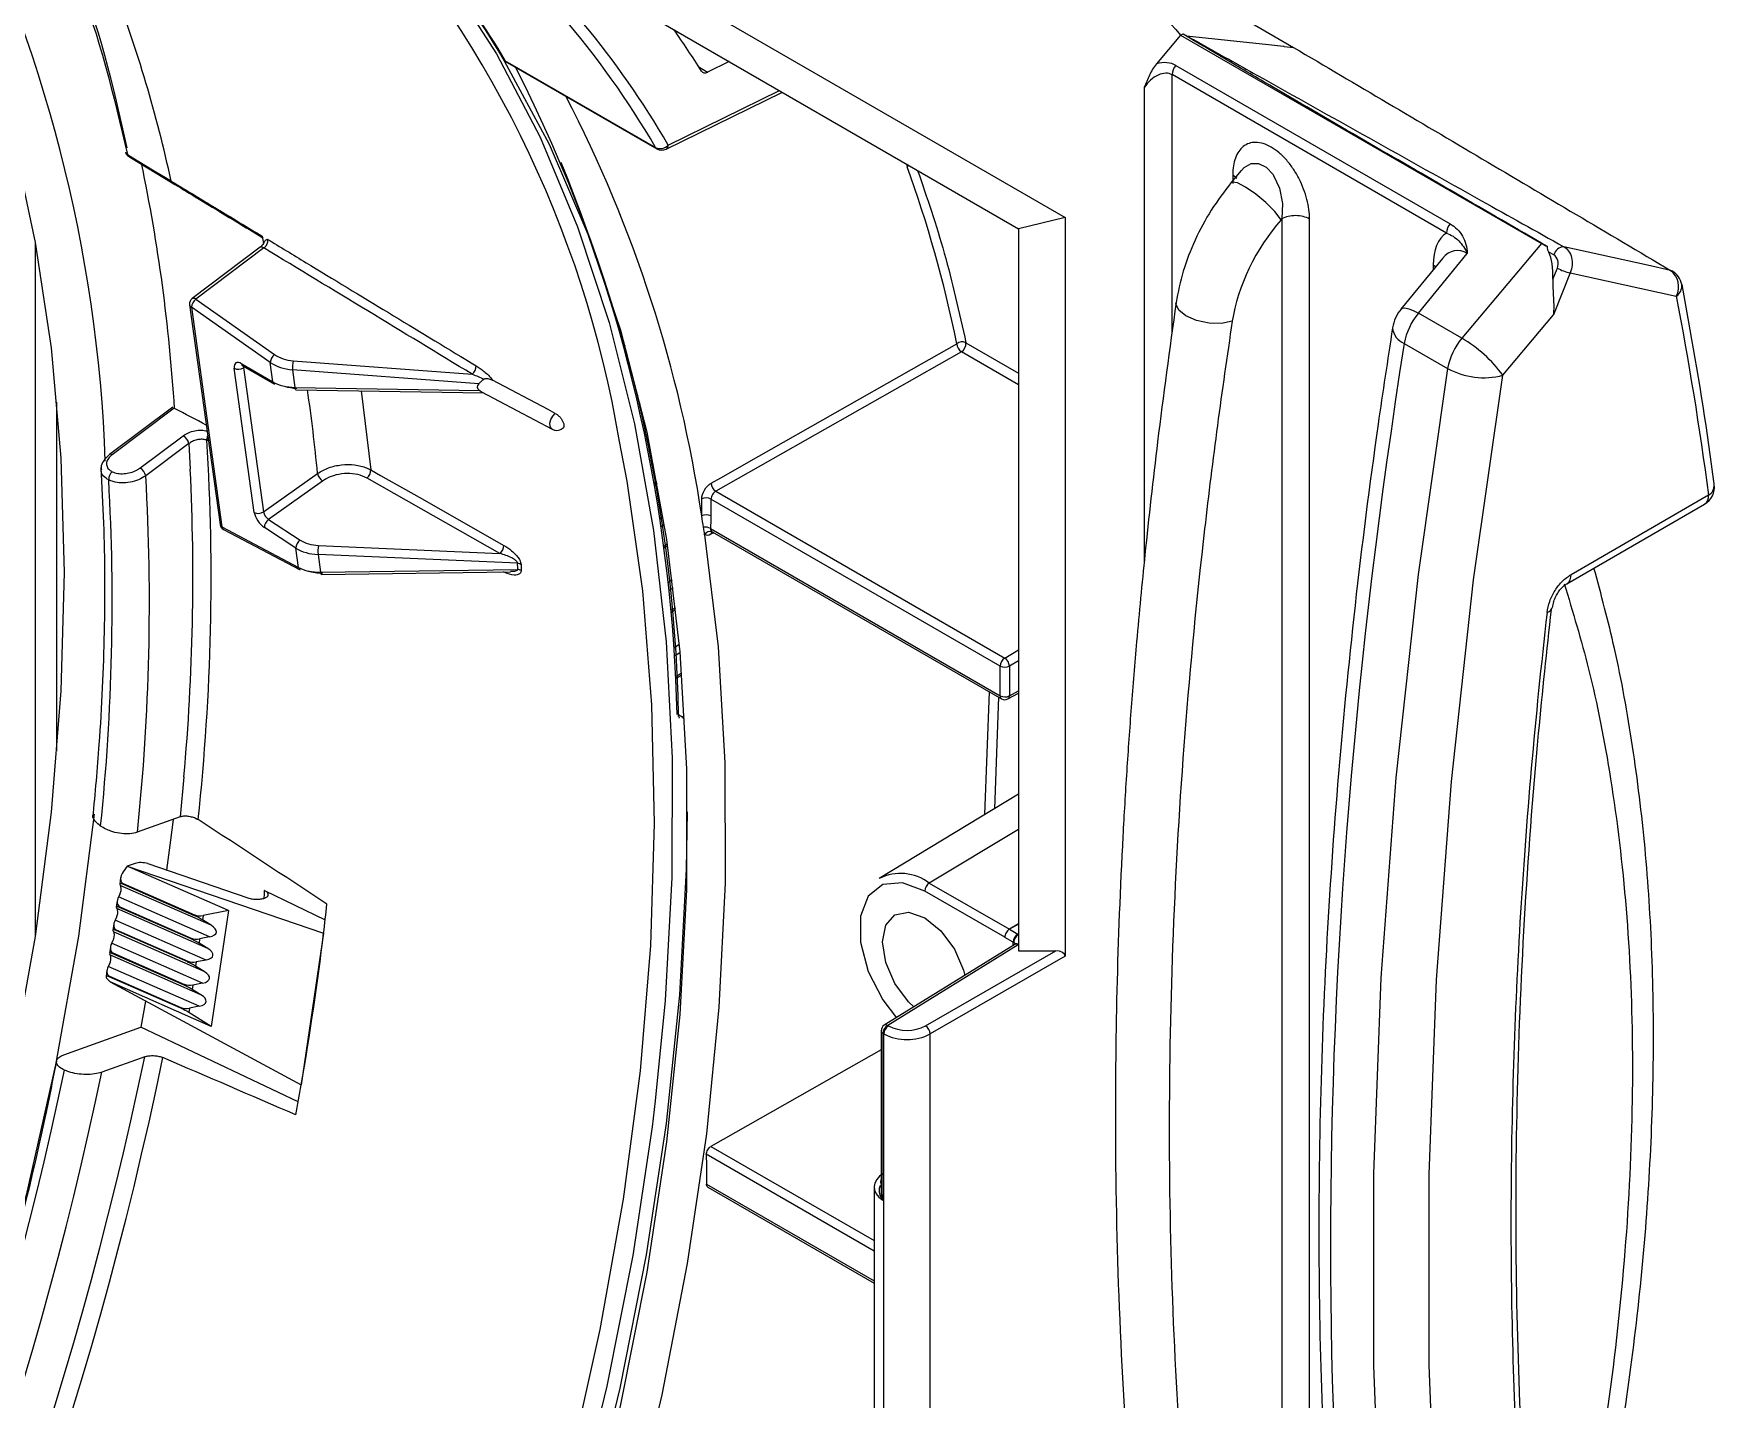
# Model space of a CAD drawing. Extents: x 9.3 to 87.2, y 0.6 to 68.8.
# Drawn here: x 19.113 to 21.669, y 52.188 to 54.265 of the extents above; entities that cross this region are included whole.
import ezdxf

# ---------------------------------------------------------------- set-up
doc = ezdxf.new("R2010")
doc.units = 0
doc.header["$MEASUREMENT"] = 0
doc.layers.add('OBJECT', color=7, linetype='CONTINUOUS')

msp = doc.modelspace()

# ---------------------------------------------------------------- linework, layer by layer
at = {"layer": 'OBJECT'}
for p, q in [((20.6219, 54.4807), (21.0285, 54.2441)), ((19.8875, 54.3861), (20.6106, 53.9685)), ((19.9478, 54.409), (20.6813, 53.9854)), ((20.8569, 54.2629), (20.8203, 54.2193)), ((20.8569, 54.2629), (21.4056, 53.9461)), ((20.8659, 54.2619), (20.9904, 54.2483)), ((20.9904, 54.2483), (21.0134, 54.2458)), ((21.0146, 54.2456), (21.0134, 54.2458)), ((21.0146, 54.2456), (21.0285, 54.2441)), ((19.8293, 54.2233), (20.0605, 54.0899)), ((19.8306, 54.2234), (19.8368, 54.2199)), ((19.8368, 54.2199), (20.0586, 54.0918)), ((20.1243, 54.2145), (20.1377, 54.2067)), ((20.1705, 54.2227), (20.1377, 54.2067)), ((20.8496, 54.2167), (21.2668, 53.9759)), ((20.8016, 54.1831), (20.8016, 53.4617)), ((21.2611, 53.9619), (20.844, 54.2027)), ((20.844, 53.8105), (20.844, 54.2027)), ((20.0746, 54.0894), (20.2516, 54.1759)), ((20.0779, 54.0957), (20.2472, 54.1784)), ((20.4403, 54.0669), (20.441, 54.0627)), ((20.9492, 54.0572), (20.9335, 54.0382)), ((20.9363, 54.0506), (20.9363, 54.037)), ((20.9363, 54.0506), (20.9426, 54.0452)), ((20.6813, 53.9854), (20.6106, 53.9685)), ((20.6813, 53.9854), (20.6813, 52.8624)), ((21.0098, 53.9822), (21.0109, 53.9835)), ((21.0109, 53.9835), (21.0109, 51.4024)), ((21.0529, 51.402), (21.0529, 53.9832)), ((19.4602, 53.9571), (19.4626, 53.946)), ((20.6106, 53.9685), (20.6106, 52.8706)), ((19.1154, 53.946), (19.1154, 52.8945)), ((19.4573, 53.9403), (19.354, 53.8622)), ((19.4628, 53.9393), (19.3595, 53.8612)), ((21.2185, 53.84), (21.2929, 53.931)), ((21.4056, 53.9461), (21.2845, 53.8019)), ((21.4245, 53.9285), (21.4169, 53.9328)), ((21.2551, 53.9234), (21.192, 53.8463)), ((21.2446, 53.9105), (21.241, 53.913)), ((21.241, 53.913), (21.241, 53.9062)), ((21.423, 53.8918), (21.4298, 53.9087)), ((21.4495, 53.9015), (21.4238, 53.8373)), ((21.4495, 53.9015), (21.6107, 53.8658)), ((19.3501, 53.8529), (19.3963, 53.5187)), ((19.3595, 53.8612), (19.4793, 53.777)), ((19.3528, 53.8491), (19.3991, 53.515)), ((19.4727, 53.7649), (19.3528, 53.8491)), ((21.2845, 53.8019), (21.2185, 53.84)), ((21.3469, 53.7457), (21.4238, 53.8373)), ((20.0084, 53.803), (20.0086, 53.8032)), ((20.012, 53.7914), (20.0116, 53.7911)), ((20.5237, 53.7813), (20.1501, 53.5692)), ((20.6106, 53.7311), (20.5237, 53.7813)), ((20.5305, 53.7951), (20.6106, 53.7488)), ((21.1969, 53.7941), (21.2629, 53.756)), ((19.4483, 53.5372), (19.418, 53.7564)), ((19.4292, 53.7632), (19.4768, 53.7355)), ((19.4314, 53.7596), (19.4789, 53.732)), ((19.4336, 53.7583), (19.4319, 53.7572)), ((19.4319, 53.7572), (19.4623, 53.538)), ((19.4768, 53.7355), (19.4727, 53.7649)), ((19.7897, 53.7326), (19.5064, 53.754)), ((19.5064, 53.754), (19.5102, 53.7271)), ((19.5075, 53.7676), (19.7798, 53.7471)), ((20.0185, 53.7643), (20.0193, 53.765)), ((20.0191, 53.7618), (20.02, 53.7625)), ((19.5102, 53.7271), (19.7913, 53.7222)), ((19.5116, 53.7237), (19.7973, 53.7187)), ((19.611, 53.722), (19.6256, 53.6017)), ((19.7913, 53.7222), (19.7937, 53.7206)), ((19.1482, 53.1739), (19.1482, 53.7045)), ((19.3246, 53.6973), (19.2281, 53.625)), ((19.7937, 53.7206), (19.9011, 53.6636)), ((20.0306, 53.714), (20.0322, 53.7153)), ((20.0351, 53.7033), (20.0333, 53.7018)), ((19.3267, 53.6954), (19.2324, 53.6248)), ((19.3271, 53.6952), (19.3267, 53.6954)), ((20.0393, 53.6742), (20.0415, 53.6759)), ((20.0398, 53.6715), (20.0421, 53.6734)), ((19.2746, 53.6045), (19.3402, 53.6536)), ((19.3788, 53.6458), (19.3764, 53.6469)), ((19.919, 53.667), (19.9178, 53.6654)), ((19.3489, 53.6417), (19.2833, 53.5926)), ((19.3489, 53.6417), (19.3511, 53.6028)), ((20.0496, 53.6222), (20.0526, 53.6246)), ((19.4623, 53.538), (19.5446, 53.5962)), ((20.055, 53.6123), (20.0519, 53.6098)), ((19.5523, 53.5847), (19.4699, 53.5264)), ((19.822, 53.4748), (19.6198, 53.5894)), ((20.0569, 53.5814), (20.0605, 53.5841)), ((20.0573, 53.5786), (20.061, 53.5814)), ((20.1501, 53.5692), (20.5894, 53.3156)), ((20.1287, 53.5318), (20.1288, 53.5574)), ((20.1428, 53.5573), (20.1427, 53.5316)), ((20.5825, 53.3034), (20.1428, 53.5573)), ((21.4444, 53.4287), (21.6536, 53.5495)), ((21.6598, 53.5632), (21.4506, 53.4424)), ((19.4699, 53.5264), (19.518, 53.4951)), ((20.0654, 53.5278), (20.0698, 53.5311)), ((20.0718, 53.5186), (20.0673, 53.5152)), ((19.3991, 53.515), (19.5158, 53.4533)), ((19.4016, 53.5113), (19.5183, 53.4496)), ((19.5117, 53.4828), (19.4637, 53.514)), ((20.142, 53.5125), (20.5825, 53.2582)), ((20.1472, 53.5061), (20.1428, 53.5038)), ((20.1447, 53.5076), (20.5845, 53.2537)), ((19.5158, 53.4533), (19.5117, 53.4828)), ((19.8488, 53.4597), (19.5453, 53.473)), ((19.5453, 53.473), (19.5491, 53.4461)), ((19.546, 53.4869), (19.822, 53.4748)), ((20.0713, 53.486), (20.0762, 53.4896)), ((20.0717, 53.4832), (20.0766, 53.4868)), ((19.5491, 53.4461), (19.8489, 53.4505)), ((19.5508, 53.4427), (19.8378, 53.4469)), ((19.8293, 53.4457), (19.8271, 53.4467)), ((19.8291, 53.4468), (19.8293, 53.4457)), ((19.854, 53.458), (19.8541, 53.4488)), ((20.078, 53.431), (20.0837, 53.435)), ((20.0853, 53.4224), (20.0794, 53.4182)), ((20.0825, 53.3883), (20.0887, 53.3925)), ((20.0828, 53.3853), (20.0891, 53.3896)), ((20.0874, 53.3318), (20.0944, 53.3365)), ((20.0955, 53.3237), (20.0884, 53.3189)), ((20.5894, 53.3156), (20.6106, 53.3279)), ((20.0904, 53.2883), (20.098, 53.2931)), ((20.0906, 53.2851), (20.0982, 53.29)), ((20.5825, 53.2582), (20.5825, 53.3034)), ((20.6106, 53.3115), (20.5965, 53.3034)), ((20.5965, 53.3034), (20.5965, 53.2582)), ((20.5594, 53.0778), (20.5661, 53.2643)), ((20.5943, 53.2535), (20.6106, 53.2623)), ((20.5965, 53.2582), (20.6106, 53.2658)), ((20.5798, 53.2564), (20.5738, 53.0866)), ((20.0937, 53.227), (20.0942, 53.2245)), ((20.0991, 53.2257), (20.1022, 53.2277)), ((20.102, 53.223), (20.1024, 53.2232)), ((19.3414, 53.135), (19.3357, 53.0743)), ((20.6106, 53.1089), (20.3987, 52.9804)), ((19.3357, 53.0743), (19.2705, 53.0508)), ((20.6106, 53.0547), (20.4747, 52.9735)), ((19.2452, 52.9818), (19.2438, 52.9719)), ((19.2553, 52.999), (19.2489, 52.9904)), ((19.2674, 53.0034), (19.2553, 52.999)), ((19.409, 52.9316), (19.2553, 52.999)), ((19.2553, 52.999), (19.5538, 52.8971)), ((19.2865, 53.003), (19.4384, 52.9511)), ((19.2438, 52.9559), (19.2419, 52.9524)), ((19.3828, 52.9093), (19.2446, 52.9699)), ((19.2446, 52.9699), (19.2456, 52.9678)), ((19.2489, 52.9728), (19.2487, 52.9716)), ((19.3575, 52.9239), (19.2487, 52.9716)), ((19.2489, 52.9728), (19.3577, 52.9251)), ((19.4639, 52.9621), (19.5562, 52.9177)), ((20.5895, 52.8911), (20.4678, 52.9614)), ((20.4747, 52.9735), (20.5965, 52.9033)), ((19.24, 52.9466), (19.2386, 52.9367)), ((19.3776, 52.8741), (19.2393, 52.9348)), ((19.2393, 52.9348), (19.2404, 52.9326)), ((19.3802, 52.8917), (19.2419, 52.9524)), ((19.2437, 52.9376), (19.2435, 52.9364)), ((19.3523, 52.8887), (19.2435, 52.9364)), ((19.2437, 52.9376), (19.3525, 52.8899)), ((19.409, 52.9316), (19.3705, 52.924)), ((19.409, 52.9316), (19.383, 52.7556)), ((19.2348, 52.9114), (19.2334, 52.9015)), ((19.2386, 52.9207), (19.2367, 52.9172)), ((19.375, 52.8565), (19.2367, 52.9172)), ((19.3575, 52.9239), (19.3577, 52.9251)), ((19.3705, 52.924), (19.3696, 52.9174)), ((19.3828, 52.9093), (19.3696, 52.9174)), ((20.6106, 52.9114), (20.5966, 52.9033)), ((20.6106, 52.911), (20.5966, 52.9032)), ((19.2334, 52.8856), (19.2315, 52.882)), ((19.3697, 52.8214), (19.2315, 52.882)), ((19.3723, 52.8389), (19.2341, 52.8996)), ((19.2341, 52.8996), (19.2352, 52.8974)), ((19.2385, 52.9025), (19.2383, 52.9012)), ((19.3471, 52.8535), (19.2383, 52.9012)), ((19.2385, 52.9025), (19.3473, 52.8547)), ((19.3523, 52.8887), (19.3525, 52.8899)), ((19.3653, 52.8888), (19.3644, 52.8822)), ((19.3776, 52.8741), (19.3644, 52.8822)), ((19.3802, 52.8917), (19.3653, 52.8888)), ((19.5538, 52.8971), (19.5197, 52.6666)), ((20.6047, 52.8801), (20.4063, 52.7573)), ((20.6099, 52.8797), (20.4116, 52.7569)), ((20.6024, 52.8835), (20.5895, 52.8909)), ((20.5966, 52.9032), (20.6095, 52.8958)), ((20.6024, 52.8787), (20.6024, 52.8835)), ((20.605, 52.8803), (20.6047, 52.8801)), ((19.2296, 52.8762), (19.2282, 52.8663)), ((19.3671, 52.8038), (19.2289, 52.8644)), ((19.2289, 52.8644), (19.23, 52.8622)), ((19.2333, 52.8673), (19.2331, 52.866)), ((19.3419, 52.8183), (19.2331, 52.866)), ((19.2333, 52.8673), (19.3421, 52.8195)), ((19.3471, 52.8535), (19.3473, 52.8547)), ((19.3601, 52.8536), (19.3592, 52.8471)), ((19.375, 52.8565), (19.3601, 52.8536)), ((20.4692, 52.7563), (20.6672, 52.8706)), ((20.6813, 52.8624), (20.4763, 52.7441)), ((20.6106, 52.8706), (20.6672, 52.8706)), ((19.2244, 52.841), (19.223, 52.8312)), ((19.2292, 52.8231), (19.2249, 52.8278)), ((19.2282, 52.8504), (19.2263, 52.8468)), ((19.3645, 52.7862), (19.2263, 52.8468)), ((19.228, 52.8321), (19.2279, 52.8308)), ((19.3367, 52.7831), (19.2279, 52.8308)), ((19.228, 52.8321), (19.3369, 52.7843)), ((19.3723, 52.8389), (19.3592, 52.8471)), ((19.2292, 52.8231), (19.5197, 52.6666)), ((19.383, 52.7556), (19.2292, 52.8231)), ((19.3419, 52.8183), (19.3421, 52.8195)), ((19.3549, 52.8185), (19.354, 52.8119)), ((19.3671, 52.8038), (19.354, 52.8119)), ((19.3697, 52.8214), (19.3549, 52.8185)), ((19.2832, 52.794), (19.2758, 52.7546)), ((19.3367, 52.7831), (19.3369, 52.7843)), ((19.3497, 52.7833), (19.3488, 52.7767)), ((19.383, 52.7556), (19.3488, 52.7767)), ((19.3645, 52.7862), (19.3497, 52.7833)), ((19.1588, 52.7123), (19.2758, 52.7546)), ((19.5151, 52.6409), (19.2758, 52.7546)), ((20.4016, 52.7488), (20.4016, 52.5047)), ((20.4043, 52.7449), (20.4043, 52.4913)), ((20.4056, 51.4433), (20.4056, 52.7441)), ((20.4763, 51.4347), (20.4763, 52.7441)), ((19.2817, 52.7094), (19.2165, 52.6859)), ((20.1428, 52.5732), (20.3909, 52.4299)), ((20.3909, 52.4138), (20.1357, 52.5611)), ((20.1359, 52.5158), (20.3909, 52.3686)), ((20.138, 52.5112), (20.3909, 52.3652)), ((20.3909, 52.5113), (20.3909, 51.4584)), ((20.4016, 52.5143), (20.4016, 52.5143))]:
    msp.add_line(p, q, dxfattribs=at)
at = {"layer": 'OBJECT', "flags": 128}
for points in [[(19.7104, 54.3937), (19.7419, 54.3511), (19.8168, 54.2344), (19.8829, 54.1076), (19.9401, 53.9712), (19.9879, 53.8256), (20.0264, 53.6716), (20.0553, 53.5095), (20.0745, 53.3401), (20.0839, 53.1641), (20.0835, 52.9821), (20.0733, 52.7948), (20.0582, 52.6422)], [(19.8285, 54.2238), (19.8968, 54.097), (19.9558, 53.9603), (20.0054, 53.8141), (20.0453, 53.659), (20.0753, 53.4957), (20.0954, 53.3249), (20.1055, 53.1471), (20.1055, 52.9632), (20.0954, 52.7739), (20.0753, 52.5798), (20.0453, 52.3818), (20.0054, 52.1807), (19.9558, 51.9773), (19.8968, 51.7724), (19.8285, 51.5668)], [(19.2556, 54.0812), (19.2704, 54.0722), (19.2961, 54.0566), (19.3219, 54.041)], [(19.0917, 54.0574), (19.1151, 53.9476), (19.1396, 53.7871), (19.1544, 53.6196), (19.1593, 53.4456), (19.1544, 53.2659), (19.1396, 53.0813), (19.1151, 52.8925), (19.0809, 52.7004)], [(19.257, 54.0785), (19.2604, 54.0765), (19.3233, 54.0384)], [(20.444, 54.0648), (20.4424, 54.0638), (20.441, 54.0627)], [(20.9497, 54.0568), (20.9536, 54.0617), (20.9641, 54.0674), (20.9754, 54.0676), (20.987, 54.062), (20.9975, 54.0507), (20.9983, 54.0496), (21.0074, 54.0301), (21.0119, 54.0066), (21.0109, 53.9835), (21.0109, 53.9835), (21.0109, 53.9835)], [(21.0098, 53.9822), (21.0002, 53.9945), (20.9867, 54.0081), (20.9711, 54.0212), (20.9558, 54.0317), (20.9432, 54.038), (20.9351, 54.0392), (20.9335, 54.0382)], [(19.4628, 53.9393), (19.4613, 53.9401), (19.46, 53.9406), (19.4588, 53.9408), (19.4578, 53.9405), (19.4573, 53.9403)], [(21.6018, 53.905), (21.5668, 53.9128), (21.4395, 53.9411)], [(21.6048, 53.9038), (21.6034, 53.9045), (21.6018, 53.905)], [(19.3595, 53.8612), (19.358, 53.8621), (19.3567, 53.8625), (19.3554, 53.8627), (19.3544, 53.8625), (19.354, 53.8622)], [(20.9354, 53.8277), (20.9192, 53.8245), (20.9001, 53.8249), (20.8811, 53.8289), (20.8649, 53.8358), (20.854, 53.8447), (20.8499, 53.8541), (20.8501, 53.8563)], [(21.192, 53.8463), (21.194, 53.8476), (21.1981, 53.8479), (21.2037, 53.8467), (21.2106, 53.8441), (21.2185, 53.84)], [(20.1431, 53.5815), (20.1576, 53.5898), (20.2156, 53.6227), (20.4477, 53.7544), (20.5167, 53.7936)], [(21.2629, 53.756), (21.2179, 53.4426), (21.1841, 53.1336), (21.1615, 52.8296), (21.1502, 52.5313), (21.1502, 52.2392), (21.1615, 51.9539), (21.1841, 51.676), (21.2179, 51.4061), (21.2629, 51.1447)], [(19.5116, 53.7237), (19.5115, 53.7237), (19.5111, 53.7241), (19.5107, 53.7248), (19.5104, 53.7258), (19.5102, 53.7271)], [(19.9059, 53.6877), (19.8952, 53.6935), (19.8108, 53.7383)], [(21.3469, 51.154), (21.3022, 51.4134), (21.2686, 51.6814), (21.2462, 51.9571), (21.235, 52.2403), (21.235, 52.5302), (21.2462, 52.8263), (21.2686, 53.1279), (21.3022, 53.4346), (21.3469, 53.7457)], [(19.9011, 53.6635), (19.8996, 53.6647), (19.8981, 53.6682), (19.898, 53.673), (19.8995, 53.6784), (19.9023, 53.6836), (19.9059, 53.6877)], [(19.0084, 50.1158), (19.1338, 50.2992), (19.253, 50.4879), (19.3654, 50.681), (19.4706, 50.8779), (19.5682, 51.0778), (19.6578, 51.2798), (19.739, 51.4833), (19.8116, 51.6873), (19.8752, 51.891), (19.9296, 52.0938), (19.9745, 52.2947), (20.0099, 52.4929), (20.0355, 52.6878), (20.0513, 52.8785), (20.0571, 53.0642), (20.053, 53.2443), (20.039, 53.4179), (20.0152, 53.5846), (20.0037, 53.645)], [(19.6256, 53.6017), (19.6403, 53.5933), (19.699, 53.5601), (19.8279, 53.487)], [(20.1332, 53.5029), (20.1535, 53.3329), (20.1638, 53.1561), (20.1644, 52.9732), (20.155, 52.7849), (20.1358, 52.592), (20.1068, 52.3952), (20.0682, 52.1952), (20.0201, 51.9929), (19.9626, 51.789), (19.8961, 51.5843)], [(19.5491, 53.4461), (19.5494, 53.4448), (19.5498, 53.4438), (19.5502, 53.4431), (19.5506, 53.4428), (19.5508, 53.4427)], [(19.2051, 53.0785), (19.1809, 52.8929), (19.146, 52.6972), (19.1015, 52.4989), (19.0474, 52.2988), (18.9841, 52.0976), (18.9117, 51.8963), (18.8306, 51.6957), (18.741, 51.4965), (18.6435, 51.2997), (18.5383, 51.106), (18.426, 50.9162), (18.3069, 50.7312), (18.1816, 50.5516), (18.0506, 50.3783), (17.9144, 50.212), (17.7736, 50.0532), (17.6287, 49.9028), (17.4805, 49.7613), (17.3294, 49.6292), (17.2939, 49.5999)], [(20.1066, 53.0817), (20.1053, 52.9948), (20.0951, 52.8037), (20.0748, 52.6079), (20.0445, 52.4082), (20.0043, 52.2053), (19.9544, 52.0001), (19.8949, 51.7933), (19.8261, 51.5859), (19.7483, 51.3786), (19.6618, 51.1722), (19.5669, 50.9677), (19.4641, 50.7657), (19.3536, 50.5671), (19.236, 50.3728), (19.1117, 50.1834)], [(19.3248, 53.0704), (19.321, 53.0388), (19.315, 52.9932)], [(20.4678, 52.9614), (20.4339, 52.974), (20.4041, 52.9714), (20.382, 52.9537), (20.3702, 52.9231), (20.3702, 52.8834), (20.382, 52.8392), (20.4041, 52.796), (20.4247, 52.7687)], [(20.4512, 52.7851), (20.4433, 52.7928), (20.4225, 52.8208), (20.4087, 52.8528), (20.4038, 52.8839), (20.4087, 52.9093), (20.4225, 52.9253), (20.4433, 52.9293), (20.4678, 52.9208), (20.4923, 52.901), (20.513, 52.873), (20.5269, 52.8411), (20.529, 52.8332)], [(20.4016, 52.7201), (20.337, 52.6834), (20.2363, 52.6263), (20.1428, 52.5732)], [(20.0582, 52.6422), (20.0534, 52.6029), (20.0238, 52.4073), (19.9846, 52.2086), (19.936, 52.0076), (19.8782, 51.8051), (19.8114, 51.602), (19.7358, 51.3988), (19.6518, 51.1966), (19.5597, 50.996), (19.4598, 50.7978), (19.3525, 50.6028), (19.2383, 50.4118), (19.1175, 50.2254), (18.9907, 50.0445), (18.8583, 49.8696), (18.7209, 49.7016), (18.5789, 49.541), (18.433, 49.3885), (18.2837, 49.2446), (18.1316, 49.1099), (18.0132, 49.0131)], [(20.4016, 52.5111), (20.401, 52.5112), (20.3998, 52.5116)]]:
    msp.add_lwpolyline(points, dxfattribs=at)
at = {"layer": 'OBJECT'}
for centre, radius, start, end in [((17.0179, 53.5361), 2.2054, 2.0511, 26.9064), ((18.3518, 53.3673), 1.6751, 9.5414, 43.1144), ((18.6532, 53.5237), 1.3696, 30.7241, 45.6087), ((18.6469, 53.5252), 1.3731, 30.5748, 45.3681), ((17.2999, 53.6021), 2.0691, 12.246, 20.7831), ((17.8305, 53.1828), 2.2636, 1.1186, 27.099), ((20.8671, 54.2016), 0.0231, 139.0881, 177.2948), ((18.1165, 53.2326), 2.0344, 8.4558, 27.4295), ((19.2622, 54.0871), 0.01, 192.5539, 238.7802), ((19.258, 54.0863), 0.0057, 194.3056, 245.0215), ((19.259, 54.0814), 0.00344, 183.3388, 234.9826), ((20.0657, 54.1067), 0.0165, 244.6752, 317.8382), ((20.0632, 54.0945), 0.00536, 210.1001, 239.6591), ((20.068, 54.1029), 0.015, 240.0027, 296.0526), ((20.071, 54.0953), 0.00694, 301.6318, 2.9479), ((16.6792, 53.5289), 2.6531, 3.5936, 11.7235), ((17.7346, 53.1729), 2.3573, 1.3776, 22.3464), ((19.3253, 54.0412), 0.00345, 183.156, 234.9444), ((21.2842, 53.9608), 0.0231, 139.0881, 177.2948), ((21.4406, 53.9245), 0.0166, 93.9392, 165.9801), ((21.4602, 53.9616), 0.0611, 240.0872, 259.8456), ((21.5831, 53.8801), 0.0311, 332.5501, 52.9234), ((21.5895, 53.878), 0.03, 10.771, 59.2505), ((21.6004, 53.8814), 0.0187, 303.5052, 6.8461), ((19.36, 53.8542), 0.01, 127.0668, 187.8788), ((19.3553, 53.8538), 0.0053, 190.0569, 241.7536), ((19.3686, 53.8483), 0.0158, 125.4315, 177.1016), ((21.2385, 53.8083), 0.06, 140.7217, 171.0633), ((21.2934, 53.7767), 0.098, 139.7594, 169.7943), ((21.2061, 53.8194), 0.0269, 183.8626, 250.0905), ((21.3594, 53.7386), 0.098, 139.7594, 169.7943), ((21.1822, 53.6258), 0.2037, 36.0477, 59.8344), ((19.4885, 53.7641), 0.0158, 125.4305, 177.1005), ((20.5248, 53.7832), 0.0132, 64.2368, 127.9316), ((20.5326, 53.7945), 0.016, 183.3197, 235.9764), ((20.5158, 53.7937), 0.0147, 302.3026, 5.2322), ((19.4243, 53.7685), 0.0137, 242.5262, 303.996), ((19.4339, 53.7636), 0.00473, 185.5796, 237.5593), ((19.5626, 53.7565), 0.0563, 168.5945, 182.5442), ((19.7693, 53.76), 0.0166, 309.2216, 359.7263), ((21.3178, 53.8562), 0.1143, 241.2811, 284.755), ((19.4815, 53.736), 0.00473, 185.5641, 237.5888), ((19.3317, 53.6382), 0.0176, 11.4803, 61.0229), ((15.9294, 53.4379), 3.4533, 353.8843, 3.4685), ((19.3901, 53.6483), 0.0138, 155.1359, 186.0498), ((19.2301, 53.6216), 0.00401, 54.4401, 119.4663), ((19.2414, 53.5876), 0.0144, 128.3757, 184.5923), ((19.2661, 53.5891), 0.0176, 11.4835, 61.0234), ((15.9285, 53.4398), 3.4265, 354.8961, 2.7252), ((19.5634, 53.6004), 0.0193, 192.4747, 234.6018), ((19.6094, 53.6018), 0.0162, 309.6728, 359.3644), ((15.9273, 53.4004), 3.305, 354.0899, 3.228), ((15.944, 53.4001), 3.3449, 354.0052, 3.2986), ((20.1591, 53.5824), 0.016, 183.3017, 235.9808), ((21.6386, 53.5754), 0.03, 299.9973, 7.6998), ((21.6507, 53.5783), 0.0176, 300.9218, 3.7635), ((20.1356, 53.5437), 0.0154, 62.4059, 116.4276), ((21.6458, 53.5613), 0.0141, 303.3852, 7.9274), ((19.4062, 53.5201), 0.01, 187.8788, 242.1722), ((19.4016, 53.5197), 0.0053, 190.0569, 241.7534), ((19.4546, 53.5493), 0.0137, 242.526, 303.9964), ((19.4788, 53.5141), 0.0151, 125.7702, 180.3595), ((20.1355, 53.518), 0.0154, 62.4191, 116.4282), ((17.5944, 53.1201), 2.5676, 8.8344, 9.2269), ((19.4042, 53.5157), 0.00516, 188.2592, 239.9865), ((19.5269, 53.4829), 0.0151, 125.7724, 180.3573), ((20.1343, 53.4999), 0.0148, 58.7296, 101.057), ((17.5025, 53.1058), 2.6605, 8.5851, 8.8352), ((20.1414, 53.4992), 0.00897, 68.6231, 155.8106), ((20.1484, 53.5042), 0.00554, 137.8949, 183.3674), ((19.5923, 53.4776), 0.0472, 168.6707, 185.6026), ((19.8117, 53.4872), 0.0162, 309.6795, 359.2744), ((19.5209, 53.4541), 0.00516, 188.2594, 239.9864), ((19.8477, 53.4474), 0.0123, 59.7628, 85.1633), ((19.8478, 53.4381), 0.0124, 59.5336, 84.8631), ((21.4364, 53.4406), 0.0143, 302.9952, 7.4687), ((21.4111, 53.3966), 0.012, 285.0985, 347.0656), ((20.5979, 53.3027), 0.0154, 123.2295, 177.3481), ((20.5807, 53.3024), 0.0159, 3.5209, 56.4791), ((20.5895, 53.3171), 0.0154, 242.6561, 296.7664), ((20.5874, 53.2577), 0.00495, 173.8373, 234.8447), ((20.5895, 53.2719), 0.0154, 242.6561, 296.7664), ((20.5895, 53.2623), 0.01, 240.0027, 298.2656), ((20.5915, 53.2577), 0.00501, 303.6328, 5.5522), ((20.0909, 53.2138), 0.0145, 39.4491, 55.4057), ((20.4312, 52.9155), 0.0726, 53.0947, 116.5456), ((20.4832, 52.9607), 0.0154, 123.2298, 177.3479), ((15.5342, 53.3786), 4.0483, 353.1683, 353.8003), ((15.3127, 53.4069), 4.2716, 350.0204, 353.1456), ((20.6177, 52.8828), 0.0154, 122.6044, 177.3969), ((20.598, 52.8759), 0.00883, 55.5573, 60.0535), ((20.6173, 52.8824), 0.0143, 117.6347, 176.7559), ((20.607, 52.8756), 0.00506, 54.9003, 117.7684), ((20.6077, 52.8756), 0.00544, 57.8741, 120.5525), ((20.6007, 52.8805), 0.0176, 55.557, 60.0531), ((20.601, 52.8941), 0.0169, 301.713, 304.4868), ((20.4116, 52.7488), 0.01, 121.7602, 180), ((20.4191, 52.7441), 0.0149, 120.3994, 177.1135), ((20.4209, 52.7434), 0.0154, 122.6044, 177.3969), ((20.4087, 52.7528), 0.00506, 54.8982, 117.7705), ((20.4317, 52.7893), 0.0381, 238.131, 239.9785), ((20.4409, 52.8109), 0.0615, 242.61, 297.3902), ((20.4609, 52.7434), 0.0154, 2.6053, 57.3944), ((20.4064, 52.7492), 0.00488, 185.1013, 243.2769), ((20.4278, 52.7826), 0.0445, 238.069, 240.0482), ((20.4409, 52.8123), 0.0768, 242.609, 297.391), ((13.6275, 53.882), 5.7745, 316.8236, 348.28427), ((13.6233, 53.8843), 5.8066, 316.79477, 348.31309), ((13.72, 53.829), 5.558, 316.9433, 348.1645), ((13.7127, 53.833), 5.6221, 316.8811, 348.2268), ((15.0849, 53.4453), 4.5027, 349.4531, 350.0415)]:
    msp.add_arc(centre, radius, start, end, dxfattribs=at)
for centre, major_axis, ratio, start_param, end_param in [((17.607, 51.592), (2.108, 2.8858), 0.576729, 6.035562, 6.266685), ((17.6168, 51.5848), (2.1155, 2.8988), 0.57675, 6.035304, 6.244158), ((17.6176, 51.5859), (2.1776, 2.9839), 0.57675, 6.054821, 6.088879), ((20.1386, 54.2187), (0.0089, 0.0122), 0.57675, 2.913229, 3.971261), ((20.8178, 54.1788), (0.039, 0.0319), 0.706705, 0.260978, 0.990706), ((20.8228, 54.1709), (0.0226, 0.0308), 0.637783, 0.070187, 1.640984), ((21.3047, 53.8756), (-0.0395, 0.0885), 0.564129, 0.084558, 0.901641), ((32.6692, 41.7378), (35.4141, -23.212), 0.077118, 1.993322, 2.002936), ((21.2835, 53.8633), (-0.0087, 0.0719), 0.588522, 5.860208, 6.797372), ((21.448, 53.9412), (0.0598, -0.0218), 0.204528, 4.001318, 4.196042), ((21.3631, 53.8401), (0.0392, 0.1076), 0.422655, 5.360777, 5.8846), ((19.5152, 53.8033), (0.0499, 0.0037), 0.71414, 3.857981, 4.503753), ((26.6436, 55.7436), (3.8974, 6.9871), 0.567295, 2.146516, 2.548978), ((19.4317, 53.7479), (-0.0116, 0.0163), 0.469692, 5.48122, 7.016816), ((19.4389, 53.753), (-0.00602, 0.008), 0.468412, 0.231532, 0.720829), ((19.5158, 53.7963), (0.0598, 0.0052), 0.704612, 3.849001, 4.494772), ((19.52, 53.7656), (0.0594, 0.0087), 0.631521, 3.807811, 4.453582), ((19.5212, 53.7578), (0.0495, 0.0073), 0.626701, 4.050811, 4.45263), ((16.9909, 51.9554), (1.8765, 2.922), 0.599044, 5.631289, 5.679728), ((19.8144, 53.7267), (0.0271, -0.0018), 0.414533, 2.751832, 3.711843), ((5.9173, 57.2166), (32.7202, -15.9326), 0.080123, 1.186243, 1.187863), ((19.4621, 53.5287), (-0.0116, 0.0163), 0.469967, 0.733877, 2.269473), ((19.4693, 53.5338), (-0.00581, 0.00814), 0.491602, 0.732852, 2.268447), ((19.5539, 53.5213), (0.0496, 0.0063), 0.684391, 3.820965, 4.466737), ((19.5548, 53.5141), (0.0595, 0.0077), 0.679598, 3.819535, 4.465307), ((19.5591, 53.4834), (0.0591, 0.0106), 0.605021, 3.788685, 4.434457), ((19.5606, 53.4755), (0.0492, 0.0092), 0.594789, 3.945788, 4.430608), ((14.1204, 53.7662), (5.7259, -0.4055), 0.43515, 0.03593, 0.039615), ((11.4986, 55.6922), (30.5239, -20.4282), 0.076515, 1.336715, 1.336986), ((32.1413, 41.5728), (34.1481, -23.6904), 0.057064, 1.987412, 1.993582), ((19.2558, 52.9848), (0.0078, 0.0115), 0.636307, 1.515749, 3.261078), ((19.2781, 52.9984), (0.015, -0.0011), 0.409209, 1.007699, 2.403962), ((19.253, 52.966), (0.00911, -0.00627), 0.248868, 2.226994, 3.725808), ((19.2359, 52.9587), (0.0073, 0.0123), 0.580464, 4.830372, 5.8197), ((19.2478, 52.9308), (0.00911, -0.00627), 0.248868, 2.226994, 3.725808), ((19.2506, 52.9496), (0.0078, 0.0115), 0.636307, 1.75984, 3.261078), ((19.2307, 52.9235), (0.0073, 0.0123), 0.580464, 4.830372, 5.8197), ((19.2454, 52.9144), (0.0078, 0.0115), 0.636307, 1.75984, 3.261078), ((19.3705, 52.907), (0.0274, -0.0188), 0.248322, 1.774668, 2.228455), ((19.3784, 52.961), (0.0234, 0.0344), 0.636647, 3.259615, 3.713402), ((19.359, 52.9047), (0.0317, -0.0061), 0.389537, 5.516055, 7.084439), ((19.2402, 52.8792), (0.0078, 0.0115), 0.636307, 1.75984, 3.261078), ((19.2426, 52.8956), (0.00911, -0.00627), 0.248868, 2.226994, 3.725808), ((19.2255, 52.8883), (0.0073, 0.0123), 0.580464, 4.830372, 5.8197), ((19.3653, 52.8718), (0.0274, -0.0188), 0.248322, 1.774668, 2.228455), ((19.3732, 52.9258), (0.0234, 0.0344), 0.636647, 3.259615, 3.713402), ((19.2374, 52.8604), (0.00911, -0.00627), 0.248868, 2.226994, 3.725808), ((19.2203, 52.8531), (0.0073, 0.0123), 0.580464, 4.830372, 5.8197), ((19.3601, 52.8366), (0.0274, -0.0188), 0.248322, 1.774668, 2.228455), ((19.368, 52.8906), (0.0234, 0.0344), 0.636647, 3.259615, 3.713402), ((19.3538, 52.8695), (0.0317, -0.0061), 0.389537, 5.516055, 7.084439), ((20.6672, 52.8624), (0.0141, 0), 0.577382, 0, 1.570796), ((19.2322, 52.8252), (0.00911, -0.00627), 0.248868, 2.226994, 3.972323), ((19.235, 52.844), (0.0078, 0.0115), 0.636307, 1.75984, 3.261078), ((19.3486, 52.8343), (0.0317, -0.0061), 0.389537, 5.516055, 7.084439), ((19.3549, 52.8014), (0.0274, -0.0188), 0.248322, 1.774668, 2.228455), ((19.3628, 52.8555), (0.0234, 0.0344), 0.636647, 3.259615, 3.713402), ((19.3434, 52.7991), (0.0317, -0.0061), 0.389537, 5.516055, 7.084439), ((19.3497, 52.7662), (0.0274, -0.0188), 0.248322, 1.774668, 2.228455), ((19.3575, 52.8203), (0.0234, 0.0344), 0.636647, 3.259615, 3.713402), ((32.5854, 44.5739), (35.2748, -16.1481), 0.052556, 1.974422, 1.980593), ((20.4409, 52.5121), (0.05, 0.0012), 0.59318, 2.34143, 3.87425), ((20.4407, 52.5201), (0.04, 0.0013), 0.597073, 2.909281, 3.333988)]:
    msp.add_ellipse(centre, major_axis=major_axis, ratio=ratio, start_param=start_param, end_param=end_param, dxfattribs=at)
for points, knots in [([(19.6151, 54.8283), (19.7394, 54.8242), (19.8592, 54.809), (20.0322, 54.7698), (20.0886, 54.754), (20.1986, 54.717), (20.2523, 54.6959), (20.3309, 54.66), (20.3567, 54.6474), (20.4075, 54.6209), (20.4326, 54.607), (20.5064, 54.5635), (20.554, 54.5319), (20.6921, 54.4296), (20.7777, 54.3514), (20.8569, 54.2629)], [0, 0, 0, 0, 0.25, 0.25, 0.375, 0.375, 0.5, 0.5, 0.5625, 0.5625, 0.625, 0.625, 0.75, 0.75, 1, 1, 1, 1]), ([(19.1648, 54.3771), (19.17, 54.3655), (19.2096, 54.276), (19.2341, 54.1718), (19.2556, 54.0812)], [0, 0, 0, 0, 0.1292005, 1, 1, 1, 1]), ([(19.2551, 54.0912), (19.2337, 54.1861), (19.2112, 54.2859), (19.1724, 54.3697), (19.1705, 54.3738)], [0, 0, 0, 0, 0.951175, 1, 1, 1, 1]), ([(21.4146, 53.9413), (21.3213, 53.9953), (21.2282, 54.0493), (21.0891, 54.1303), (21.0428, 54.1573), (20.9736, 54.1977), (20.9506, 54.2112), (20.9163, 54.2314), (20.9049, 54.2381), (20.8879, 54.2481), (20.8823, 54.2515), (20.8739, 54.2565), (20.8712, 54.2582), (20.8671, 54.2607), (20.8657, 54.2615), (20.8638, 54.2627), (20.8631, 54.2631), (20.8622, 54.2637), (20.8619, 54.2639), (20.8615, 54.2642), (20.8613, 54.2643), (20.8611, 54.2645), (20.8609, 54.2646), (20.861, 54.2647)], [0, 0, 0, 0, 0.5, 0.5, 0.75, 0.75, 0.875, 0.875, 0.9375, 0.9375, 0.96875, 0.96875, 0.984375, 0.984375, 0.992187, 0.992187, 0.996094, 0.996094, 0.998047, 0.998047, 0.999023, 0.999023, 1, 1, 1, 1]), ([(20.8659, 54.2619), (20.8731, 54.2579), (20.8802, 54.2539), (20.8873, 54.2499), (20.9158, 54.234), (20.9442, 54.2181), (20.9727, 54.2021), (21.0866, 54.1383), (21.2005, 54.0746), (21.3144, 54.011), (21.3561, 53.9877), (21.3978, 53.9644), (21.4395, 53.9411)], [0, 0, 0, 0, 0.000762, 0.000762, 0.000762, 0.00381, 0.00381, 0.00381, 0.016002, 0.016002, 0.016002, 0.02046462, 0.02046462, 0.02046462, 0.02046462]), ([(21.0285, 54.2441), (21.124, 54.1878), (21.2196, 54.1314), (21.4107, 54.0184), (21.5062, 53.9618), (21.6018, 53.905)], [0, 0, 0, 0, 0.5, 0.5, 1, 1, 1, 1]), ([(20.8203, 54.2193), (20.8159, 54.2141), (20.8125, 54.208), (20.8066, 54.1956), (20.8041, 54.1894), (20.8016, 54.1831)], [0, 0, 0, 0, 0.5, 0.5, 1, 1, 1, 1]), ([(21.0529, 53.9832), (21.0529, 53.9927), (21.0516, 54.0026), (21.0462, 54.0235), (21.0423, 54.0339), (21.0345, 54.0493), (21.0316, 54.0543), (21.0253, 54.0637), (21.0219, 54.0682), (21.0146, 54.0767), (21.0108, 54.0804), (21.0029, 54.0872), (20.9988, 54.0901), (20.9867, 54.0972), (20.9785, 54.0997), (20.9676, 54.0998), (20.9641, 54.0992), (20.9578, 54.0971), (20.9549, 54.0955), (20.9496, 54.0913), (20.9473, 54.0888), (20.9433, 54.0829), (20.9416, 54.0796), (20.9376, 54.0686), (20.9363, 54.0601), (20.9363, 54.0506)], [0, 0, 0, 0, 0.125, 0.125, 0.25, 0.25, 0.3125, 0.3125, 0.375, 0.375, 0.4375, 0.4375, 0.5, 0.5, 0.625, 0.625, 0.6875, 0.6875, 0.75, 0.75, 0.8125, 0.8125, 0.875, 0.875, 1, 1, 1, 1]), ([(20.457, 54.0572), (20.4712, 54.0158), (20.4998, 53.9321), (20.5202, 53.8411), (20.5305, 53.7951)], [0, 0, 0, 0, 0.494114, 1, 1, 1, 1]), ([(19.3219, 54.041), (19.3268, 54.038), (19.3515, 54.023), (19.3977, 53.995), (19.4388, 53.9701), (19.4602, 53.9571)], [0, 0, 0, 0, 0.107203, 0.536017, 1, 1, 1, 1]), ([(19.3233, 54.0384), (19.335, 54.0313), (19.3812, 54.0032), (19.4275, 53.9752), (19.4621, 53.9542)], [0, 0, 0, 0, 0.251749, 1, 1, 1, 1]), ([(20.9335, 54.0382), (20.9232, 54.0247), (20.9026, 53.9978), (20.8781, 53.9515), (20.8592, 53.9034), (20.8531, 53.8721), (20.8501, 53.8563)], [0, 0, 0, 0, 0.24971, 0.498513, 0.747975, 1, 1, 1, 1]), ([(21.0529, 53.9832), (21.0474, 53.9864), (21.0397, 53.9883), (21.0242, 53.9884), (21.0164, 53.9866), (21.0109, 53.9835)], [0, 0, 0, 0, 0.5, 0.5, 1, 1, 1, 1]), ([(19.4683, 53.9525), (19.4684, 53.9516), (19.4688, 53.9498), (19.4682, 53.9466), (19.4668, 53.9435), (19.4649, 53.9409), (19.4635, 53.9398), (19.4628, 53.9393)], [0, 0, 0, 0, 0.210264, 0.420639, 0.628026, 0.832334, 1, 1, 1, 1]), ([(19.4638, 53.9483), (19.4641, 53.949), (19.465, 53.951), (19.467, 53.9518), (19.4683, 53.9525), (19.4683, 53.9525)], [0, 0, 0, 0, 0.3212766, 0.9905239, 1, 1, 1, 1]), ([(19.4683, 53.9525), (19.4706, 53.9511), (19.4927, 53.9377), (19.5986, 53.8735), (19.7021, 53.8107), (19.7859, 53.7599)], [0, 0, 0, 0, 0.022131, 0.208801, 1, 1, 1, 1]), ([(21.2611, 53.9619), (21.2685, 53.9593), (21.2746, 53.9551), (21.2849, 53.9447), (21.2891, 53.9384), (21.2929, 53.931)], [0, 0, 0, 0, 0.5, 0.5, 1, 1, 1, 1]), ([(21.2668, 53.9759), (21.2708, 53.9736), (21.2744, 53.9708), (21.2807, 53.9644), (21.2834, 53.9608), (21.2899, 53.9492), (21.2922, 53.9402), (21.2929, 53.931)], [0, 0, 0, 0, 0.25, 0.25, 0.5, 0.5, 1, 1, 1, 1]), ([(19.4635, 53.9485), (19.4632, 53.9477), (19.4623, 53.9457), (19.4602, 53.9429), (19.4583, 53.941), (19.4575, 53.9404), (19.4573, 53.9403)], [0, 0, 0, 0, 0.234691, 0.597229, 0.921206, 1, 1, 1, 1]), ([(21.4169, 53.9328), (21.4162, 53.9342), (21.4156, 53.9355), (21.4147, 53.9384), (21.4143, 53.9398), (21.4146, 53.9413)], [0, 0, 0, 0, 0.5, 0.5, 1, 1, 1, 1]), ([(21.4298, 53.9087), (21.4312, 53.9123), (21.4315, 53.9165), (21.4295, 53.9239), (21.4273, 53.9269), (21.4245, 53.9285)], [0, 0, 0, 0, 0.5, 0.5, 1, 1, 1, 1]), ([(21.4395, 53.9411), (21.4452, 53.9379), (21.4495, 53.9318), (21.4523, 53.9208), (21.4526, 53.9169), (21.4519, 53.909), (21.451, 53.9051), (21.4495, 53.9015)], [0, 0, 0, 0, 0.5, 0.5, 0.75, 0.75, 1, 1, 1, 1]), ([(21.423, 53.8918), (21.4227, 53.8823), (21.4232, 53.8728), (21.424, 53.8589), (21.4242, 53.8544), (21.4243, 53.8456), (21.4241, 53.8413), (21.4238, 53.8373)], [0, 0, 0, 0, 0.5, 0.5, 0.75, 0.75, 1, 1, 1, 1]), ([(21.6683, 53.5795), (21.6682, 53.5798), (21.6582, 53.6598), (21.6418, 53.7612), (21.6236, 53.8607), (21.6194, 53.8837)], [0, 0, 0, 0, 0.003581, 0.769201, 1, 1, 1, 1]), ([(20.8501, 53.8563), (20.8403, 53.7855), (20.8226, 53.6569), (20.8035, 53.4853), (20.7907, 53.351), (20.7817, 53.2413), (20.7747, 53.1428), (20.7615, 52.9198), (20.7546, 52.6335), (20.7632, 52.2906), (20.778, 52.0651), (20.7941, 51.8972), (20.8079, 51.7764), (20.8263, 51.6384), (20.8427, 51.5403), (20.8517, 51.4864)], [0, 0, 0, 0, 0.0831358, 0.1510852, 0.203845, 0.2438919, 0.2831573, 0.3232081, 0.515609, 0.6381383, 0.7611455, 0.8109702, 0.8624911, 0.9244131, 1, 1, 1, 1]), ([(20.9354, 53.8277), (20.9276, 53.7748), (20.9199, 53.722), (20.9059, 53.6168), (20.8994, 53.5644), (20.8814, 53.4078), (20.8714, 53.3042), (20.8474, 52.9961), (20.8395, 52.7942), (20.8397, 52.3996), (20.8479, 52.2068), (20.8723, 51.9257), (20.8824, 51.8333), (20.9006, 51.6969), (20.9072, 51.6518), (20.9213, 51.5623), (20.929, 51.5181), (20.9369, 51.474)], [0, 0, 0, 0, 0.0625, 0.0625, 0.125, 0.125, 0.25, 0.25, 0.5, 0.5, 0.75, 0.75, 0.875, 0.875, 0.9375, 0.9375, 1, 1, 1, 1]), ([(21.1792, 53.8176), (21.1717, 53.7687), (21.1501, 53.627), (21.1208, 53.3948), (21.0942, 53.1226), (21.0763, 52.8545), (21.0671, 52.5908), (21.0665, 52.332), (21.0747, 52.0784), (21.0916, 51.8305), (21.1172, 51.5887), (21.1471, 51.3805), (21.1704, 51.2547), (21.1796, 51.2051)], [0, 0, 0, 0, 0.051718, 0.149958, 0.24821, 0.346471, 0.44474, 0.543018, 0.641302, 0.739592, 0.837885, 0.936177, 1, 1, 1, 1]), ([(19.4302, 53.7602), (19.4301, 53.7602), (19.43, 53.7603), (19.4307, 53.76), (19.4312, 53.7597), (19.4314, 53.7596)], [0, 0, 0, 0, 0.255962, 0.843254, 1, 1, 1, 1]), ([(19.7798, 53.7471), (19.7858, 53.7449), (19.7918, 53.7428), (19.7978, 53.7398), (19.7978, 53.7398)], [0, 0, 0, 0, 0.994958, 1, 1, 1, 1]), ([(19.7859, 53.7599), (19.7879, 53.7586), (19.794, 53.7547), (19.8027, 53.7476), (19.8088, 53.741), (19.8107, 53.7384), (19.8108, 53.7383)], [0, 0, 0, 0, 0.2304412, 0.7175809, 0.9951589, 1, 1, 1, 1]), ([(19.7978, 53.7398), (19.7963, 53.7386), (19.7932, 53.7362), (19.7909, 53.7338), (19.7897, 53.7326)], [0, 0, 0, 0, 0.49669, 1, 1, 1, 1]), ([(19.7978, 53.7398), (19.7983, 53.7401), (19.7997, 53.7407), (19.8034, 53.7407), (19.8073, 53.7399), (19.8099, 53.7387), (19.8108, 53.7383)], [0, 0, 0, 0, 0.115193, 0.311714, 0.776732, 1, 1, 1, 1]), ([(19.9059, 53.6877), (19.9072, 53.687), (19.9097, 53.6854), (19.9134, 53.6818), (19.9158, 53.6785), (19.9169, 53.6766), (19.9172, 53.676)], [0, 0, 0, 0, 0.291807, 0.583602, 0.875402, 1, 1, 1, 1]), ([(19.9172, 53.676), (19.9179, 53.6746), (19.9187, 53.6729), (19.919, 53.6713), (19.919, 53.671)], [0, 0, 0, 0, 0.792726, 1, 1, 1, 1]), ([(19.919, 53.671), (19.919, 53.671), (19.9191, 53.6708), (19.9192, 53.6701), (19.9193, 53.6686), (19.9191, 53.6676), (19.919, 53.667)], [0, 0, 0, 0, 0.023358, 0.116841, 0.491959, 1, 1, 1, 1]), ([(19.3402, 53.6536), (19.3428, 53.6552), (19.348, 53.6586), (19.3579, 53.6615), (19.368, 53.6626), (19.3738, 53.6615), (19.3766, 53.661)], [0, 0, 0, 0, 0.253772, 0.507508, 0.762273, 1, 1, 1, 1]), ([(19.3764, 53.6469), (19.3746, 53.6474), (19.371, 53.6484), (19.3643, 53.6482), (19.3575, 53.6466), (19.3523, 53.6441), (19.3497, 53.6423), (19.3489, 53.6417)], [0, 0, 0, 0, 0.2206907, 0.4416627, 0.6646812, 0.8877751, 1, 1, 1, 1]), ([(19.9012, 53.6636), (19.9028, 53.6629), (19.9059, 53.6616), (19.9108, 53.6618), (19.915, 53.6632), (19.9172, 53.6649), (19.9182, 53.6657)], [0, 0, 0, 0, 0.286312, 0.551293, 0.787675, 1, 1, 1, 1]), ([(19.2282, 53.625), (19.2248, 53.6219), (19.2187, 53.6164), (19.215, 53.6077), (19.2157, 53.6031), (19.2159, 53.6019)], [0, 0, 0, 0, 0.476189, 0.860571, 1, 1, 1, 1]), ([(19.2324, 53.6248), (19.2303, 53.623), (19.226, 53.6192), (19.2233, 53.6128), (19.2239, 53.6066), (19.2273, 53.6019), (19.2309, 53.5998), (19.2324, 53.5989)], [0, 0, 0, 0, 0.213942, 0.427921, 0.641132, 0.85412, 1, 1, 1, 1]), ([(19.2151, 53.6056), (19.2166, 53.5774), (19.2209, 53.4956), (19.2213, 53.3557), (19.2149, 53.2057), (19.2061, 53.1102), (19.2026, 53.073)], [0, 0, 0, 0, 0.165992, 0.481945, 0.797957, 1, 1, 1, 1]), ([(19.227, 53.5865), (19.2242, 53.5883), (19.2187, 53.592), (19.2152, 53.5977), (19.2157, 53.601), (19.2158, 53.6017)], [0, 0, 0, 0, 0.451162, 0.902156, 1, 1, 1, 1]), ([(19.2324, 53.5989), (19.2351, 53.5979), (19.2403, 53.596), (19.2503, 53.5957), (19.2604, 53.5974), (19.2688, 53.6006), (19.273, 53.6034), (19.2746, 53.6045)], [0, 0, 0, 0, 0.215489, 0.430941, 0.647161, 0.863565, 1, 1, 1, 1]), ([(19.5446, 53.5962), (19.55, 53.5994), (19.5608, 53.6056), (19.5809, 53.6101), (19.6012, 53.6101), (19.6163, 53.6064), (19.6235, 53.6027), (19.6256, 53.6017)], [0, 0, 0, 0, 0.226665, 0.453344, 0.679574, 0.905564, 1, 1, 1, 1]), ([(19.6198, 53.5894), (19.6153, 53.5914), (19.6063, 53.5954), (19.5896, 53.5969), (19.5727, 53.5946), (19.5601, 53.5898), (19.5541, 53.5859), (19.5523, 53.5847)], [0, 0, 0, 0, 0.2258414, 0.451692, 0.67745, 0.90341, 1, 1, 1, 1]), ([(19.2833, 53.5926), (19.2798, 53.5905), (19.2729, 53.5862), (19.2596, 53.5825), (19.2461, 53.5816), (19.2348, 53.5831), (19.2292, 53.5855), (19.227, 53.5865)], [0, 0, 0, 0, 0.214612, 0.429297, 0.644697, 0.860376, 1, 1, 1, 1]), ([(20.1288, 53.5574), (20.1288, 53.5617), (20.1304, 53.5667), (20.1357, 53.5756), (20.1393, 53.5794), (20.1431, 53.5815)], [0, 0, 0, 0, 0.5, 0.5, 1, 1, 1, 1]), ([(20.1501, 53.5692), (20.1482, 53.5682), (20.1463, 53.5663), (20.1436, 53.5619), (20.1428, 53.5594), (20.1428, 53.5573)], [0, 0, 0, 0, 0.5, 0.5, 1, 1, 1, 1]), ([(20.142, 53.5125), (20.1419, 53.5115), (20.1421, 53.5104), (20.1433, 53.5086), (20.1442, 53.5078), (20.1449, 53.5075)], [0, 0, 0, 0, 0.5, 0.5, 1, 1, 1, 1]), ([(20.1436, 53.5079), (20.1438, 53.5079), (20.144, 53.5079), (20.1445, 53.5076), (20.1447, 53.5075)], [0, 0, 0, 0, 0.657637, 1, 1, 1, 1]), ([(19.8488, 53.4597), (19.8488, 53.4598), (19.8488, 53.4602), (19.8485, 53.4611), (19.8477, 53.4623), (19.8459, 53.4641), (19.8432, 53.4659), (19.8352, 53.4705), (19.828, 53.4728), (19.822, 53.4748)], [0, 0, 0, 0, 0.016286, 0.0492, 0.099461, 0.149287, 0.27766, 0.391882, 1, 1, 1, 1]), ([(19.8279, 53.487), (19.8318, 53.4845), (19.8386, 53.4802), (19.8467, 53.4724), (19.8512, 53.4663), (19.8535, 53.4616), (19.8538, 53.4592), (19.854, 53.458)], [0, 0, 0, 0, 0.374457, 0.637869, 0.79311, 0.896215, 1, 1, 1, 1]), ([(19.8541, 53.4488), (19.8541, 53.448), (19.8539, 53.4462), (19.8521, 53.4436), (19.8485, 53.4419), (19.841, 53.4415), (19.8342, 53.444), (19.8293, 53.4457)], [0, 0, 0, 0, 0.071591, 0.179356, 0.363891, 0.547314, 1, 1, 1, 1]), ([(19.8489, 53.4505), (19.8488, 53.4501), (19.8484, 53.4491), (19.8457, 53.4476), (19.8421, 53.4468), (19.8388, 53.4472), (19.8378, 53.4473)], [0, 0, 0, 0, 0.107624, 0.277441, 0.779584, 1, 1, 1, 1]), ([(21.4142, 53.385), (21.4148, 53.3904), (21.4161, 53.3961), (21.4202, 53.4075), (21.4229, 53.4131), (21.4296, 53.4237), (21.4334, 53.4284), (21.4418, 53.4366), (21.4462, 53.4399), (21.4506, 53.4424)], [0, 0, 0, 0, 0.25, 0.25, 0.5, 0.5, 0.75, 0.75, 1, 1, 1, 1]), ([(21.4733, 51.855), (21.4829, 51.8991), (21.506, 52.0049), (21.5333, 52.17), (21.5563, 52.3498), (21.5708, 52.5261), (21.5771, 52.6985), (21.575, 52.8658), (21.5645, 53.0274), (21.5454, 53.1824), (21.5198, 53.3249), (21.4964, 53.4121), (21.4855, 53.4524)], [0, 0, 0, 0, 0.074323, 0.178312, 0.282446, 0.386789, 0.491408, 0.596286, 0.700633, 0.804907, 0.909596, 1, 1, 1, 1]), ([(21.4229, 53.3939), (21.4229, 53.3943), (21.4231, 53.397), (21.4247, 53.4031), (21.4281, 53.411), (21.4325, 53.4181), (21.4376, 53.4238), (21.4418, 53.4272), (21.4437, 53.4282), (21.4443, 53.4285)], [0, 0, 0, 0, 0.041507, 0.250626, 0.420976, 0.577986, 0.74555, 0.924142, 1, 1, 1, 1]), ([(21.4402, 53.4287), (21.4532, 53.386), (21.4817, 53.2921), (21.5136, 53.1272), (21.5367, 52.9364), (21.5462, 52.7254), (21.541, 52.5022), (21.5204, 52.2685), (21.4858, 52.0282), (21.4505, 51.864), (21.4329, 51.782)], [0, 0, 0, 0, 0.096804, 0.21258, 0.341529, 0.470479, 0.603059, 0.735639, 0.867819, 1, 1, 1, 1]), ([(21.4218, 51.612), (21.4126, 51.6875), (21.3932, 51.8472), (21.3752, 52.0994), (21.366, 52.3664), (21.3671, 52.6392), (21.3784, 52.9173), (21.3968, 53.1679), (21.414, 53.3268), (21.4209, 53.3897)], [0, 0, 0, 0, 0.137061, 0.28979, 0.442804, 0.595066, 0.747326, 0.899868, 1, 1, 1, 1]), ([(21.4142, 53.385), (21.3959, 53.226), (21.3821, 53.0689), (21.3638, 52.7594), (21.3592, 52.6068), (21.3592, 52.307), (21.3638, 52.1598), (21.3821, 51.8715), (21.3959, 51.7302), (21.4142, 51.5924)], [0, 0, 0, 0, 0.25, 0.25, 0.5, 0.5, 0.75, 0.75, 1, 1, 1, 1]), ([(20.0942, 53.2244), (20.0942, 53.2244), (20.0942, 53.2244), (20.0942, 53.2244), (20.0942, 53.2245)], [0, 0, 0, 0, 0.461015, 1, 1, 1, 1]), ([(19.2147, 53.0601), (19.2139, 53.0607), (19.21, 53.0635), (19.2052, 53.0689), (19.2024, 53.0746), (19.2033, 53.0772), (19.2035, 53.0777)], [0, 0, 0, 0, 0.108182, 0.512823, 0.915778, 1, 1, 1, 1]), ([(19.2705, 53.0508), (19.2696, 53.0505), (19.2655, 53.0491), (19.2565, 53.048), (19.2432, 53.0488), (19.2315, 53.0518), (19.2218, 53.0557), (19.2172, 53.0585), (19.2147, 53.0601)], [0, 0, 0, 0, 0.062066, 0.275371, 0.489846, 0.705401, 0.842076, 1, 1, 1, 1]), ([(19.3357, 53.0743), (19.3361, 53.0745), (19.3381, 53.0752), (19.3425, 53.0758), (19.3491, 53.0753), (19.3558, 53.0737), (19.3604, 53.0717), (19.3626, 53.0703), (19.3631, 53.07)], [0, 0, 0, 0, 0.0573784, 0.2756015, 0.4949819, 0.7154224, 0.9363768, 1, 1, 1, 1]), ([(19.4384, 52.9511), (19.4396, 52.9508), (19.4428, 52.9498), (19.4487, 52.9489), (19.4555, 52.9488), (19.4616, 52.9497), (19.4664, 52.9514), (19.4693, 52.9537), (19.47, 52.9565), (19.4684, 52.9593), (19.4658, 52.9612), (19.4641, 52.962), (19.4639, 52.9621)], [0, 0, 0, 0, 0.072339, 0.187221, 0.30174, 0.415927, 0.529987, 0.644151, 0.758626, 0.873479, 0.988631, 1, 1, 1, 1]), ([(19.4633, 52.9505), (19.4636, 52.9534), (19.464, 52.9572), (19.4639, 52.9611), (19.4639, 52.9621)], [0, 0, 0, 0, 0.750119, 1, 1, 1, 1]), ([(20.5966, 52.9032), (20.5948, 52.9021), (20.5929, 52.9002), (20.5903, 52.8956), (20.5895, 52.8931), (20.5895, 52.8909)], [0, 0, 0, 0, 0.5, 0.5, 1, 1, 1, 1]), ([(20.6053, 52.8803), (20.6053, 52.8805), (20.6053, 52.881), (20.605, 52.8817), (20.6044, 52.8823), (20.6034, 52.8829), (20.603, 52.8832)], [0, 0, 0, 0, 0.149386, 0.321157, 0.716929, 1, 1, 1, 1]), ([(20.6053, 52.8807), (20.6053, 52.8808), (20.6054, 52.8808), (20.6048, 52.8802), (20.605, 52.8803), (20.605, 52.8803)], [0, 0, 0, 0, 0.3674385, 0.9335459, 1, 1, 1, 1]), ([(19.1475, 52.7029), (19.1424, 52.677), (19.1252, 52.5904), (19.0898, 52.4412), (19.0384, 52.2555), (18.9787, 52.0688), (18.9112, 51.8819), (18.8361, 51.6956), (18.7535, 51.5105), (18.664, 51.3273), (18.5677, 51.1468), (18.465, 50.9695), (18.3563, 50.7961), (18.2421, 50.6273), (18.1227, 50.4636), (17.9985, 50.306), (17.8789, 50.1641), (17.7993, 50.0779), (17.7639, 50.0396)], [0, 0, 0, 0, 0.027928, 0.09356, 0.159209, 0.224868, 0.290536, 0.356212, 0.421894, 0.487581, 0.553271, 0.618963, 0.684654, 0.750344, 0.816029, 0.881709, 0.947382, 1, 1, 1, 1]), ([(19.1598, 52.689), (19.1586, 52.6896), (19.1542, 52.6918), (19.149, 52.6961), (19.1468, 52.7017), (19.1491, 52.7071), (19.1541, 52.7105), (19.158, 52.712), (19.1588, 52.7123)], [0, 0, 0, 0, 0.08508, 0.300883, 0.515452, 0.728994, 0.942182, 1, 1, 1, 1]), ([(19.2817, 52.7094), (19.2821, 52.7096), (19.2841, 52.7103), (19.2885, 52.7111), (19.2952, 52.7112), (19.3021, 52.7105), (19.3068, 52.7092), (19.309, 52.7083), (19.3095, 52.7081)], [0, 0, 0, 0, 0.057392, 0.275616, 0.494988, 0.715425, 0.936378, 1, 1, 1, 1]), ([(19.2165, 52.6859), (19.2164, 52.6858), (19.2132, 52.6847), (19.2056, 52.6829), (19.1924, 52.6822), (19.1787, 52.6833), (19.1675, 52.6859), (19.1619, 52.6882), (19.1598, 52.689)], [0, 0, 0, 0, 0.009039, 0.22222, 0.436516, 0.651966, 0.868081, 1, 1, 1, 1]), ([(20.1357, 52.5611), (20.1357, 52.5632), (20.1365, 52.5657), (20.1391, 52.5702), (20.1409, 52.5721), (20.1428, 52.5732)], [0, 0, 0, 0, 0.5, 0.5, 1, 1, 1, 1]), ([(20.1381, 52.5113), (20.1377, 52.5115), (20.1367, 52.5121), (20.136, 52.5138), (20.1359, 52.5153), (20.1359, 52.5158)], [0, 0, 0, 0, 0.311435, 0.740526, 1, 1, 1, 1]), ([(20.3998, 52.5116), (20.398, 52.5087), (20.398, 52.505), (20.3998, 52.4979), (20.4017, 52.4944), (20.4043, 52.4913)], [0, 0, 0, 0, 0.5, 0.5, 1, 1, 1, 1]), ([(20.4017, 52.5047), (20.4017, 52.5034), (20.4017, 52.4999), (20.4028, 52.4955), (20.4039, 52.4923), (20.4042, 52.4914), (20.4043, 52.4913)], [0, 0, 0, 0, 0.2656265, 0.7819581, 0.9832104, 1, 1, 1, 1])]:
    msp.add_open_spline(points, degree=3, knots=knots, dxfattribs=at)
for points in [[(20.8564, 54.2631), (20.8581, 54.2635), (20.8597, 54.2641), (20.861, 54.2647)], [(20.861, 54.2647), (20.8626, 54.2637), (20.8643, 54.2628), (20.8659, 54.2619)], [(19.8285, 54.2238), (19.8287, 54.2237), (19.8289, 54.2236), (19.8291, 54.2236)], [(19.8292, 54.2234), (19.829, 54.2235), (19.8288, 54.2237), (19.8285, 54.2238)], [(19.8306, 54.2234), (19.8299, 54.2232), (19.8294, 54.2232), (19.8292, 54.2234)], [(20.5167, 53.7936), (20.4971, 53.8882), (20.4718, 53.9781), (20.441, 54.0627)], [(21.0098, 53.9822), (20.9715, 53.9386), (20.9434, 53.8808), (20.9354, 53.8277)], [(21.6107, 53.8658), (21.6295, 53.7668), (21.6459, 53.666), (21.6598, 53.5632)], [(20.1427, 53.5316), (20.1426, 53.5251), (20.1424, 53.5188), (20.142, 53.5125)], [(20.1428, 53.5038), (20.1393, 53.502), (20.1358, 53.5016), (20.1332, 53.5029)], [(20.1357, 52.5611), (20.1358, 52.546), (20.1358, 52.5309), (20.1359, 52.5158)], [(20.3998, 52.5116), (20.4004, 52.5126), (20.401, 52.5135), (20.4016, 52.5143)]]:
    msp.add_open_spline(points, degree=3, dxfattribs=at)

doc.saveas('drawing.dxf')
